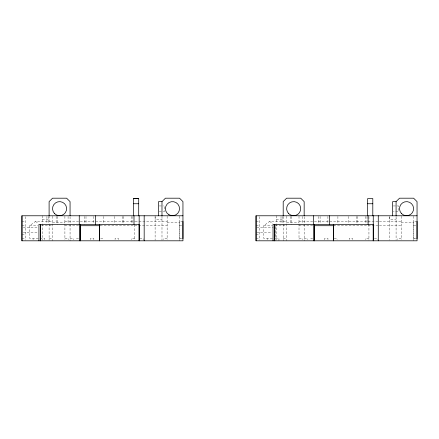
<?xml version="1.0" encoding="UTF-8"?>
<svg xmlns="http://www.w3.org/2000/svg" width="439" height="439" viewBox="0 0 439 439"><rect width="100%" height="100%" fill="white"/><g stroke="black" fill="none" stroke-linecap="round" stroke-linejoin="round"><path stroke-width="0.33" stroke-dasharray="2.19 1.65" d="M155.11 216.915L155.11 219.209L161.986 219.209L161.986 216.915M163.226 211.455L164.565 211.455L164.565 205.957L163.226 205.951M389.212 216.915L389.212 219.209L396.082 219.209L396.082 216.915M393.317 205.951L398.661 205.957L398.661 211.455L393.317 211.455M44.838 239.606L44.838 238.399L29.649 238.399L29.649 225.712L35.526 221.415L52.537 221.415M272.405 238.404L263.746 238.404L263.746 225.712L269.623 221.415L286.634 221.415M159.22 205.951L162.556 205.951M159.214 211.45L162.556 211.455M42.226 219.209L49.102 219.209M276.323 219.209L283.199 219.209M21.95 221.415L25.385 221.415M64.906 221.415L134.427 221.415M135.108 221.415L167.138 221.415M182.953 221.415L179.513 221.415L179.513 238.602L182.948 238.602M256.047 221.415L259.487 221.415M299.008 221.415L378.747 221.415M379.428 221.415L401.241 221.415M417.05 221.415L413.609 221.415L413.609 238.602L417.05 238.602M52.537 222.765L64.906 222.765M167.138 222.765L179.513 222.765M286.634 222.765L299.008 222.765M401.241 222.765L413.609 222.765M21.95 225.712L25.385 225.712M29.649 225.712L37.727 225.712M41.403 225.712L52.537 225.712M64.906 225.712L79.602 225.712M100.207 225.712L167.138 225.712M179.513 225.712L182.953 225.712M256.047 225.712L259.487 225.712M263.746 225.712L272.498 225.712M275.187 225.712L286.634 225.712M299.008 225.712L314.379 225.712M333.629 225.712L378.747 225.712M379.428 225.712L401.241 225.712M413.609 225.712L417.05 225.712M23.272 227.259L37.814 227.259M256.711 227.259L273.234 227.259M23.272 232.758L37.814 232.758M256.711 232.758L271.911 232.758M21.95 234.305L25.385 234.305M256.047 234.305L259.487 234.305M49.102 238.399L52.537 238.399M64.906 238.399L68.347 238.399L68.347 239.606M70.064 238.399L73.5 238.399L73.5 239.606M78.565 238.399L76.841 238.399L76.841 239.606M100.674 238.399L102.967 238.399L102.967 239.606M134.833 238.399L131.398 238.399L131.398 239.606M139.734 238.399L143.174 238.399L143.174 239.606M167.138 238.399L163.703 238.399L163.703 239.606M179.513 238.399L182.948 238.399M283.199 238.404L286.634 238.404M299.008 238.404L302.444 238.404L302.444 239.606M304.161 238.404L307.602 238.404L307.602 239.606M312.661 238.404L310.944 238.404L310.944 239.606M334.2 238.404L337.064 238.404L337.064 239.606M368.936 238.404L365.495 238.404L365.495 239.606M374.407 238.404L377.271 238.404L377.271 239.606M401.241 238.404L397.805 238.404L397.805 239.606M413.609 238.399L417.05 238.404M21.95 238.602L25.385 238.602M256.047 238.602L259.487 238.602M269.623 221.415L272.828 223.758M35.526 221.415L38.198 223.369M413.609 216.235L413.609 240.808M401.241 216.235L401.241 239.469M396.082 216.449L396.082 240.133M389.212 216.449L389.212 240.133M368.936 216.674L368.936 240.133M366.999 216.432L366.999 224.362M365.572 216.432L365.572 223.039M357.769 216.432L357.769 223.039M356.342 216.432L356.342 224.362M352.616 239.606L352.616 238.404L349.175 238.404L349.175 239.606M348.577 216.432L348.577 224.362M337.904 216.432L337.904 223.039M327.96 239.606L327.96 238.404L324.52 238.404L324.52 240.808M327.906 216.432L327.911 223.039M320.097 216.432L320.091 223.039M318.676 216.432L318.676 224.362M304.161 216.674L304.161 240.808M302.18 216.432L302.18 223.039M299.008 216.235L299.008 239.469M291.661 216.432L291.661 224.362M290.239 216.432L290.239 223.039M286.634 216.235L286.634 240.808M283.199 216.449L283.199 240.808M282.431 216.432L282.431 223.039M281.009 216.432L281.009 223.039M278.941 240.808L278.941 238.399L275.5 238.399L275.5 225.712M276.323 215.774L276.323 223.259M276.323 223.89L276.323 240.133M267.181 238.404L267.181 239.606M259.487 216.674L259.487 240.133M179.513 216.235L179.513 240.808M167.138 216.235L167.138 239.469M161.986 215.774L161.986 240.133M155.11 215.774L155.11 240.133M134.833 224.719L134.833 240.133M132.902 216.432L132.902 224.362M131.475 216.432L131.475 223.039M123.666 216.432L123.666 223.039M122.245 216.432L122.245 224.362M118.514 239.606L118.514 238.399L115.078 238.399L115.078 239.606M114.48 216.432L114.48 224.362M103.802 216.432L103.802 223.039M93.809 216.432L93.814 223.039M93.858 239.606L93.858 238.399L90.423 238.399L90.423 239.606M86 216.432L85.995 223.039M84.579 216.432L84.579 224.362M70.064 216.674L70.064 240.808M68.083 216.432L68.083 223.039M64.906 216.235L64.906 239.469M57.564 216.432L57.564 224.362M56.143 216.432L56.143 223.039M52.537 216.235L52.537 240.808M49.102 215.774L49.102 223.259M49.102 223.89L49.102 240.133M48.334 216.432L48.334 223.039M46.913 216.432L46.913 223.039M42.226 215.774L42.226 223.259M42.226 223.89L42.226 240.133M33.084 238.399L33.084 239.606M25.385 216.674L25.385 240.133"/><path stroke-width="0.66" d="M161.986 215.774L161.986 201.633L165.426 198.198L179.513 198.192L182.953 201.627L182.953 240.808L21.95 240.808L21.95 215.774L182.953 215.774M38.934 240.808L38.934 224.362L139.158 224.362L139.158 240.808L139.158 215.774M79.261 224.362L79.261 215.774M79.421 240.808L79.421 224.362M95.389 224.362L95.389 215.774M99.527 224.362L99.527 240.808L99.527 225.712M133.549 215.774L133.555 198.587L138.708 198.587L138.708 215.774M134.005 224.362L134.005 215.774M144.173 240.808L144.173 215.774M158.545 215.768L158.55 201.633L161.986 201.633M396.082 215.774L396.082 201.633L399.523 198.198L413.615 198.192L417.05 201.627L417.05 240.808L256.047 240.808L256.047 215.774L417.05 215.774M273.031 240.808L273.031 224.362L373.254 224.362L373.254 240.808L373.254 215.774M313.364 224.362L313.364 215.774M313.517 240.808L313.517 224.362M329.491 224.362L329.491 215.774M333.629 224.362L333.629 240.808L333.629 225.712M367.652 215.774L367.652 198.587L372.804 198.587L372.804 215.774M368.101 224.362L368.101 215.774M378.27 240.808L378.27 215.774M392.647 215.774L392.647 201.633L396.082 201.633M133.555 198.587L138.708 198.587M133.549 203.745L138.708 203.745M367.652 203.745L372.804 203.745M80.293 225.712L100.065 225.712M314.39 225.712L334.161 225.712M417.05 221.415L417.05 238.602M304.161 215.774L304.161 201.633L300.726 198.198L286.634 198.192L283.199 201.627L283.199 215.774M256.047 215.774L256.047 240.808M182.948 221.415L182.948 238.602M70.064 215.774L70.064 201.633L66.629 198.198L52.537 198.192L49.102 201.627L49.102 215.774M21.95 215.774L21.95 240.808M40.651 224.362L40.651 240.808L40.651 224.362M80.282 224.362L80.282 240.808L80.282 224.362M274.748 224.362L274.748 240.808L274.748 224.362M314.379 224.362L314.379 240.808L314.379 224.362M401.581 213.656A7.046 7.046 0 0 0 413.368 210.495A7.046 7.046 0 0 0 404.742 201.869A7.046 7.046 0 0 0 401.581 213.656M288.697 213.656A7.046 7.046 0 0 0 300.485 210.495A7.046 7.046 0 0 0 291.858 201.869A7.046 7.046 0 0 0 288.697 213.656M168.944 214.775A7.046 7.046 0 0 0 179.513 208.673A7.046 7.046 0 0 0 168.944 202.571A7.046 7.046 0 0 0 168.944 214.775M54.601 213.656A7.046 7.046 0 0 0 66.388 210.495A7.046 7.046 0 0 0 57.761 201.869A7.046 7.046 0 0 0 54.601 213.656"/></g></svg>
